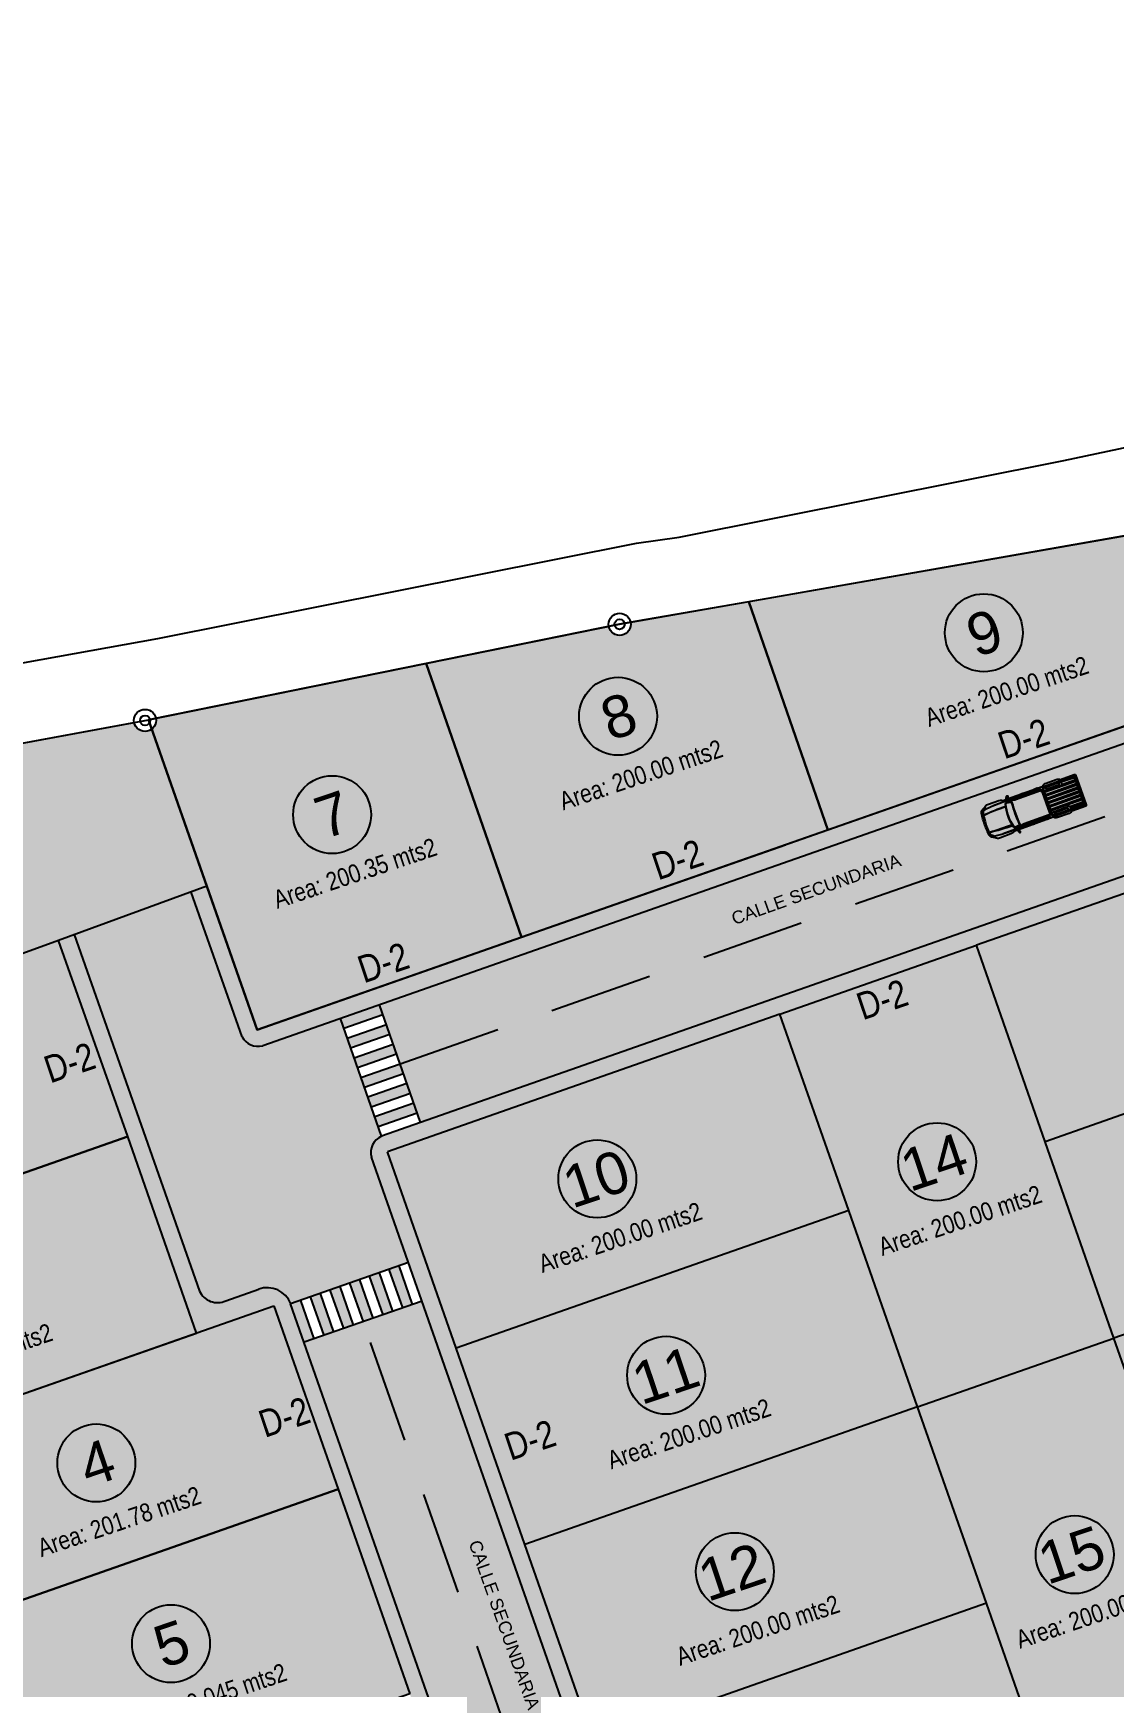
# Model space of a CAD drawing. Header units: millimetres. Extents: x 603733 to 1211550, y 1310999 to 2622648.
# Drawn here: x 605815.8 to 605867.8, y 1311115.5 to 1311195 of the extents above; entities that cross this region are included whole.
import ezdxf

# ---------------------------------------------------------------- set-up
doc = ezdxf.new("R2010")
doc.units = ezdxf.units.MM
for name, color, linetype in [('BOULEVARD', 3, 'Continuous'), ('CERCO', 6, 'Continuous'), ('CIRCULO', 1, 'Continuous'), ('CVL_CUADCON_LIN', 8, 'Continuous'), ('ROTULOS LOTES', 1, 'Continuous'), ('texto', 7, 'Continuous')]:
    doc.layers.add(name, color=color, linetype=linetype)
doc.styles.add('PUNTOS PI', font='arial.ttf', dxfattribs={"height": 2.75})
doc.styles.add('ROTULOS', font='arial.ttf', dxfattribs={"height": 3})
doc.styles.add('TSN - Arial Narrow', font='ARIALN.TTF')

# ---------------------------------------------------------------- blocks, each defined once
blk = doc.blocks.new('A$C07152BA5')
for color, points in [(253, [(0.217, 1.973, -0.259639), (0.37, 2.126, 0.220286), (0.406, 2.168, -0.113371), (0.438, 2.227, 0.263392), (0.159, 2.045, 0.017024), (0.045, 1.505, 0.017024), (0, 0.956, 0.263392), (0.216, 0.701, -0.113371), (0.201, 0.767, 0.220286), (0.179, 0.818, -0.259639), (0.076, 1.008, -0.033073), (0.114, 1.495, -0.033073)]), (20, [(1.217, 0.869, -0.106131), (1.35, 1.78, 0.026443), (0.202, 1.918, 0.029246), (0.114, 1.495, 0.029244), (0.077, 1.065, 0.026443)]), (22, [(1.529, 0.694), (1.568, 0.664), (1.613, 0.64), (1.676, 0.645), (1.854, 1.864), (1.753, 1.903), (1.72, 1.885), (1.695, 1.865), (1.699, 1.858), (1.705, 1.822), (1.603, 1.278), (1.545, 0.727), (1.532, 0.697)]), (20, [(1.911, 1.851, -0.040568), (1.854, 1.864, 0.000001), (1.854, 1.864), (1.753, 1.903, -0.080462), (1.686, 1.874, -0.29919), (1.705, 1.822, 0.04011), (1.545, 0.727, -0.173827), (1.532, 0.697, 0.124776), (1.613, 0.64), (1.676, 0.645, -0.040567), (1.734, 0.641), (2.999, 0.457), (3.007, 0.433, -0.420767), (3.084, 0.464, -0.187968), (3.068, 0.535), (3.219, 1.572, -0.159998), (3.247, 1.628, -0.442685), (3.182, 1.675), (3.175, 1.666)]), (251, [(3.092, 0.531, 0.149276), (3.099, 0.488), (3.143, 0.413), (3.326, 1.667), (3.262, 1.608, 0.149276), (3.244, 1.568)]), (251, [(4.154, 0.112, 0.127017), (4.055, 0.102), (4.752, 0, 0.414214), (4.803, 0.038), (5.024, 1.552, 0.414214), (4.986, 1.603), (4.289, 1.705, 0.127017), (4.381, 1.666), (4.982, 1.578, -0.414214), (4.999, 1.556), (4.778, 0.042, -0.414214), (4.756, 0.025)])]:
    blk.add_hatch(color=color).paths.add_polyline_path(points)
h = blk.add_hatch(color=22)
h.paths.add_polyline_path([(0.077, 1.065, 0.00383), (0.076, 1.008, 0.241694), (0.166, 0.826, -0.127826), (0.191, 0.804, 0.022423), (0.628, 0.698), (1.244, 0.603, -0.363273), (1.255, 0.612), (1.613, 0.64, -0.124776), (1.532, 0.697, -0.207089), (1.495, 0.681), (1.281, 0.681, -0.375928), (1.232, 0.724, -0.012783), (1.22, 0.835, -0.028209)])
h.paths.add_polyline_path([(1.362, 1.812, -0.012783), (1.406, 1.915, -0.375928), (1.466, 1.942), (1.691, 1.875, 0.074378), (1.753, 1.903), (1.46, 2.016, -0.363273), (1.451, 2.028), (0.834, 2.112, 0.022423), (0.385, 2.136, -0.127826), (0.355, 2.121, 0.241694), (0.217, 1.973, 0.00383), (0.202, 1.918, -0.028209)])
h.paths.add_polyline_path([(3.121, 0.263), (3.132, 0.338, 0.169951), (3.12, 0.403), (3.084, 0.464, 0.420767), (3.007, 0.433), (3.025, 0.377), (2.946, 0.326), (2.931, 0.346), (2.923, 0.292)])
h.paths.add_polyline_path([(3.306, 1.683, 0.169951), (3.337, 1.742), (3.348, 1.817), (3.15, 1.846), (3.142, 1.791), (3.18, 1.786), (3.224, 1.735), (3.182, 1.675, 0.442685), (3.247, 1.628, -0.027154), (3.255, 1.635)])
h = blk.add_hatch(color=253)
h.paths.add_polyline_path([(0.191, 0.804, -0.147805), (0.201, 0.767, 0.203856), (0.246, 0.658, 0.166882), (0.422, 0.574), (0.953, 0.512, 0.115947), (1.089, 0.527), (1.106, 0.533, -0.123109), (1.202, 0.543), (1.327, 0.525), (1.35, 0.577), (0.692, 0.686, -0.025666)])
h.paths.add_polyline_path([(2.7, 0.325, -0.414214), (2.687, 0.342), (2.689, 0.354, -0.414214), (2.706, 0.367), (2.874, 0.342, -0.414214), (2.887, 0.325), (2.885, 0.313, -0.414214), (2.868, 0.3), (2.923, 0.292), (2.931, 0.346), (2.236, 0.448), (2.228, 0.393)])
h.paths.add_polyline_path([(1.392, 0.571), (1.369, 0.519, -0.011949), (1.371, 0.519), (2.004, 0.426, -0.414214), (1.992, 0.443), (1.993, 0.455, -0.414214), (2.01, 0.468), (2.179, 0.444, -0.414214), (2.191, 0.427), (2.19, 0.414, -0.414214), (2.173, 0.402), (2.228, 0.393), (2.236, 0.448)])
h.paths.add_polyline_path([(3.142, 1.791), (3.15, 1.846), (3.095, 1.854, -0.414214), (3.107, 1.837), (3.105, 1.824, -0.414214), (3.088, 1.812), (2.92, 1.836, -0.414214), (2.907, 1.853), (2.909, 1.866, -0.414214), (2.926, 1.878), (2.455, 1.947), (2.447, 1.893)])
h.paths.add_polyline_path([(1.597, 2.072, -0.011949), (1.596, 2.072), (1.603, 2.016), (2.447, 1.893), (2.455, 1.947), (2.399, 1.955, -0.414214), (2.412, 1.938), (2.41, 1.926, -0.414214), (2.393, 1.913), (2.225, 1.938, -0.414214), (2.212, 1.955), (2.214, 1.967, -0.414214), (2.231, 1.98)])
h.paths.add_polyline_path([(0.672, 2.29, 0.166882), (0.48, 2.259, 0.203856), (0.406, 2.168, -0.147805), (0.385, 2.136, -0.025666), (0.899, 2.106), (1.561, 2.022), (1.554, 2.079), (1.429, 2.097, -0.123109), (1.339, 2.134), (1.325, 2.144, 0.115947), (1.199, 2.198)])
h = blk.add_hatch(color=253)
h.paths.add_polyline_path([(3.893, 0.065, 0.138552), (4.001, 0.079), (4.046, 0.098, -0.138552), (4.154, 0.112), (4.756, 0.025, 0.414214), (4.778, 0.042), (4.793, 0.141), (4.764, 0.145), (4.754, 0.074, -0.414214), (4.731, 0.058), (3.125, 0.292), (3.121, 0.263), (3.187, 0.203, 0.150927), (3.293, 0.152)])
h.paths.add_polyline_path([(4.764, 0.145), (4.793, 0.141), (4.985, 1.457), (4.956, 1.461)])
h.paths.add_polyline_path([(4.966, 1.531), (4.956, 1.461), (4.985, 1.457), (4.999, 1.556, 0.414214), (4.982, 1.578), (4.381, 1.666, -0.138552), (4.282, 1.71), (4.244, 1.742, 0.138552), (4.144, 1.786), (3.544, 1.874, 0.150927), (3.428, 1.856), (3.348, 1.817), (3.344, 1.788), (4.95, 1.554, -0.414214)])
h = blk.add_hatch(color=254)
h.paths.add_polyline_path([(3.206, 0.498, 0.414214), (3.149, 0.456), (3.133, 0.341), (3.251, 0.324), (3.259, 0.379, -0.414214), (3.316, 0.422), (3.909, 0.335, -0.414214), (3.951, 0.279), (3.943, 0.223), (4.062, 0.206), (4.079, 0.321, 0.414214), (4.037, 0.377)])
h.paths.add_polyline_path([(3.489, 1.609, -0.414214), (3.447, 1.666), (3.455, 1.721), (3.336, 1.739), (3.32, 1.624, 0.414214), (3.362, 1.567), (4.192, 1.446, 0.414214), (4.249, 1.488), (4.266, 1.603), (4.147, 1.62), (4.139, 1.565, -0.414214), (4.082, 1.523)])
h.paths.add_polyline_path([(3.344, 1.788), (3.337, 1.742), (3.336, 1.739), (4.893, 1.512, -0.414214), (4.91, 1.489), (4.907, 1.468), (4.956, 1.461), (4.966, 1.531, 0.414214), (4.95, 1.554)])
h.paths.add_polyline_path([(4.907, 1.468), (4.715, 0.152), (4.764, 0.145), (4.956, 1.461)])
h.paths.add_polyline_path([(4.715, 0.152), (4.712, 0.131, -0.414214), (4.689, 0.114), (3.133, 0.341), (3.132, 0.338), (3.125, 0.292), (4.731, 0.058, 0.414214), (4.754, 0.074), (4.764, 0.145)])
h = blk.add_hatch()
h.set_pattern_fill('ANSI32', scale=0.5, angle=126.70071, style=0)
h.set_pattern_definition([(171.7007, (-15.16963, -3.5199), (-0.0270645, -0.1855364), []), (171.7007, (-15.22245, -3.44904), (-0.0270645, -0.1855364), [])])
edge = h.paths.add_edge_path()
edge.add_line((4.893, 1.512), (4.266, 1.603))
edge.add_line((4.266, 1.603), (4.249, 1.488))
edge.add_arc((4.2, 1.495), 0.05, -98.29929, -8.29929, ccw=False)
edge.add_line((4.192, 1.446), (3.362, 1.567))
edge.add_arc((3.369, 1.617), 0.05, 171.70071, 261.70071, ccw=False)
edge.add_line((3.32, 1.624), (3.149, 0.456))
edge.add_line((3.149, 0.456), (3.159, 0.479))
edge.add_line((3.159, 0.479), (3.178, 0.494))
edge.add_line((3.178, 0.494), (3.206, 0.498))
edge.add_line((3.206, 0.498), (4.037, 0.377))
edge.add_arc((4.029, 0.328), 0.05, -8.29929, 81.70071, ccw=False)
edge.add_line((4.079, 0.321), (4.062, 0.206))
edge.add_line((4.062, 0.206), (4.689, 0.114))
edge.add_arc((4.692, 0.134), 0.02, 261.70071, 351.70071)
edge.add_line((4.712, 0.131), (4.91, 1.489))
edge.add_arc((4.89, 1.492), 0.02, -8.29929, 81.70071)
h = blk.add_hatch(color=255)
h.paths.add_polyline_path([(3.943, 0.223), (3.951, 0.279, 0.414214), (3.909, 0.335), (3.316, 0.422, 0.414214), (3.259, 0.379), (3.251, 0.324)])
h.paths.add_polyline_path([(4.082, 1.523, 0.414214), (4.139, 1.565), (4.147, 1.62), (3.455, 1.721), (3.447, 1.666, 0.414214), (3.489, 1.609)])
at = {"color": 7}
for p, q in [((2.4, 1.869, 32.675), (2.392, 1.812, 32.675)), ((2.514, 1.852, 32.675), (2.502, 1.771, 32.675)), ((3.337, 1.742, 32.675), (3.132, 0.338, 32.675)), ((4.985, 1.457, 32.675), (4.907, 1.468, 32.675)), ((2.198, 0.484, 32.675), (2.207, 0.541, 32.675)), ((2.312, 0.467, 32.675), (2.324, 0.549, 32.675)), ((4.793, 0.141, 32.675), (4.715, 0.152, 32.675))]:
    blk.add_line(p, q, dxfattribs=at)
at = {"color": 7, "elevation": 32.675}
for points in [[(1.327, 0.525), (1.202, 0.543, 0.123109), (1.106, 0.533), (1.089, 0.527, -0.115947), (0.953, 0.512), (0.422, 0.574, -0.166882), (0.246, 0.658), (0.193, 0.711, -0.24416), (0, 0.956, -0.017024), (0.045, 1.505, -0.017024), (0.159, 2.045, -0.24416), (0.414, 2.224), (0.48, 2.259, -0.166882), (0.672, 2.29), (1.199, 2.198, -0.115947), (1.325, 2.144), (1.339, 2.134, 0.123109), (1.429, 2.097), (1.554, 2.079)], [(0.48, 2.259, 0.203856), (0.406, 2.168, -0.220286), (0.37, 2.126, 0.259639), (0.217, 1.973, 0.033073), (0.114, 1.495, 0.033073)], [(1.35, 1.78, 0.026443), (0.202, 1.918, -0.028209), (1.362, 1.812)], [(0.371, 2.136, -0.026365), (0.899, 2.106), (1.561, 2.022)], [(3.175, 1.666), (1.911, 1.851, -0.040557), (1.854, 1.864), (1.46, 2.016, -0.363273), (1.451, 2.028)], [(3.177, 1.672), (1.912, 1.857, -0.040663), (1.856, 1.87), (1.461, 2.022, -0.337216), (1.458, 2.027)], [(2.392, 1.812), (1.915, 1.882, -0.040319), (1.864, 1.894), (1.542, 2.015)], [(3.348, 1.817), (3.337, 1.742, -0.169951), (3.306, 1.683), (3.255, 1.635, 0.187968), (3.219, 1.572), (3.068, 0.535, 0.187968), (3.084, 0.464), (3.12, 0.403, -0.169951), (3.132, 0.338), (3.121, 0.263)], [(3.326, 1.668, -0.007467), (3.323, 1.665), (3.271, 1.616, 0.190767), (3.244, 1.568), (3.092, 0.531, 0.190767), (3.105, 0.477), (3.141, 0.416, -0.007467), (3.143, 0.412)], [(3.348, 1.817), (3.428, 1.856, -0.150927), (3.544, 1.874), (4.144, 1.786, -0.138552), (4.244, 1.742), (4.282, 1.71, 0.138552), (4.381, 1.666), (4.982, 1.578, -0.414214), (4.999, 1.556), (4.778, 0.042, -0.414214), (4.756, 0.025), (4.154, 0.112, 0.138552), (4.046, 0.098), (4.001, 0.079, -0.138552), (3.893, 0.065), (3.293, 0.152, -0.150927), (3.187, 0.203), (3.121, 0.263)], [(3.125, 0.292), (4.731, 0.058, 0.414214), (4.754, 0.074), (4.966, 1.531, 0.414214), (4.95, 1.554), (3.344, 1.788)], [(3.336, 1.739), (4.893, 1.512, -0.414214), (4.91, 1.489), (4.712, 0.131, -0.414214), (4.689, 0.114), (3.133, 0.341)], [(3.336, 1.739), (3.32, 1.624, 0.414214), (3.362, 1.567), (4.192, 1.446, 0.414214), (4.249, 1.488), (4.266, 1.603)], [(3.455, 1.721), (3.447, 1.666, 0.414214), (3.489, 1.609), (4.082, 1.523, 0.414214), (4.139, 1.565), (4.147, 1.62)], [(4.289, 1.705), (4.986, 1.603, -0.414214), (5.024, 1.552), (4.803, 0.038, -0.414214), (4.752, 0), (4.055, 0.102)], [(0.246, 0.658, -0.203856), (0.201, 0.767, 0.220286), (0.179, 0.818, -0.259639), (0.076, 1.008, -0.033073), (0.114, 1.495, -0.033073)], [(1.217, 0.869, -0.026443), (0.077, 1.065, 0.028209), (1.22, 0.835, 0.028209)], [(0.177, 0.808, 0.026365), (0.692, 0.686), (1.35, 0.577)], [(2.999, 0.457), (1.734, 0.641, 0.040557), (1.676, 0.645), (1.255, 0.612, 0.363273), (1.244, 0.603)], [(2.998, 0.45), (1.733, 0.635, 0.040663), (1.676, 0.639), (1.255, 0.606, 0.344567), (1.25, 0.602)], [(2.207, 0.541), (1.73, 0.61, 0.040319), (1.677, 0.614), (1.334, 0.589)], [(3.133, 0.341), (3.149, 0.456, -0.414214), (3.206, 0.498), (4.037, 0.377, -0.414214), (4.079, 0.321), (4.062, 0.206)], [(3.251, 0.324), (3.259, 0.379, -0.414214), (3.316, 0.422), (3.909, 0.335, -0.414214), (3.951, 0.279), (3.943, 0.223)]]:
    blk.add_lwpolyline(points, format="xyb", dxfattribs=at)
for points in [[(1.562, 2.012), (0.834, 2.112)], [(1.597, 2.072), (3.348, 1.817)], [(1.603, 2.016), (3.18, 1.786), (3.224, 1.735), (3.175, 1.666), (3.192, 1.733), (3.158, 1.759), (2.425, 1.865), (1.6, 2.005)], [(2.455, 1.947), (2.447, 1.893), (2.425, 1.865), (2.413, 1.784)], [(2.539, 1.849), (2.531, 1.792), (3.075, 1.713), (3.083, 1.769)], [(3.15, 1.846), (3.142, 1.791), (3.108, 1.766), (3.096, 1.684)], [(1.354, 0.586), (0.628, 0.698)], [(3.121, 0.263), (1.371, 0.519)], [(1.392, 0.571), (2.969, 0.341), (3.025, 0.377), (2.999, 0.457), (2.996, 0.388), (2.956, 0.373), (2.223, 0.48), (1.392, 0.582)], [(2.228, 0.393), (2.236, 0.448), (2.223, 0.48), (2.235, 0.562)], [(2.337, 0.464), (2.345, 0.52), (2.889, 0.441), (2.881, 0.384)], [(2.923, 0.292), (2.931, 0.346), (2.906, 0.381), (2.918, 0.462)]]:
    blk.add_lwpolyline(points, dxfattribs=at)
for points in [[(1.705, 1.822, 0.04011), (1.545, 0.727, -0.39514), (1.495, 0.681), (1.281, 0.681, -0.375928), (1.232, 0.724, -0.140002), (1.406, 1.915, -0.375928), (1.466, 1.942), (1.67, 1.881, -0.39514)], [(1.476, 0.701), (1.299, 0.701, -0.378284), (1.249, 0.744, -0.135799), (1.417, 1.89, -0.378284), (1.477, 1.918), (1.647, 1.867, -0.394364), (1.681, 1.808, 0.038765), (1.526, 0.747, -0.394364)], [(1.561, 2.015), (1.552, 2.091, -0.158527), (1.563, 2.14), (1.614, 2.205, -0.176975), (1.632, 2.216), (1.661, 2.212, -0.362641), (1.674, 2.198), (1.615, 2.086, -0.23121), (1.596, 2.072), (1.603, 2.014, -0.49293), (1.591, 2.003), (1.57, 2.006, -0.338625)], [(2.214, 1.967), (2.212, 1.955, 0.414214), (2.225, 1.938), (2.393, 1.913, 0.414214), (2.41, 1.926), (2.412, 1.938, 0.414214), (2.399, 1.955), (2.231, 1.98, 0.414214)], [(2.218, 1.956), (2.218, 1.954, 0.414214), (2.226, 1.944), (2.394, 1.919, 0.414214), (2.404, 1.927), (2.405, 1.929, 0.414214), (2.397, 1.939), (2.229, 1.964, 0.414214)], [(2.909, 1.866), (2.907, 1.853, 0.414214), (2.92, 1.836), (3.088, 1.812, 0.414214), (3.105, 1.824), (3.107, 1.837, 0.414214), (3.095, 1.854), (2.926, 1.878, 0.414214)], [(2.914, 1.855), (2.913, 1.852, 0.414214), (2.921, 1.842), (3.089, 1.818, 0.414214), (3.099, 1.825), (3.1, 1.828, 0.414214), (3.092, 1.838), (2.924, 1.862, 0.414214)], [(1.353, 0.584), (1.322, 0.513, 0.158527), (1.319, 0.464), (1.348, 0.387, 0.176975), (1.363, 0.37), (1.392, 0.366, 0.362641), (1.408, 0.376), (1.384, 0.501, 0.23121), (1.369, 0.519), (1.392, 0.573, 0.49293), (1.385, 0.587), (1.363, 0.59, 0.338625)], [(1.992, 0.443), (1.993, 0.455, -0.414214), (2.01, 0.468), (2.179, 0.444, -0.414214), (2.191, 0.427), (2.19, 0.414, -0.414214), (2.173, 0.402), (2.004, 0.426, -0.414214)], [(1.999, 0.452), (1.999, 0.455, -0.414214), (2.01, 0.462), (2.178, 0.438, -0.414214), (2.185, 0.427), (2.185, 0.425, -0.414214), (2.175, 0.417), (2.007, 0.442, -0.414214)], [(2.687, 0.342), (2.689, 0.354, -0.414214), (2.706, 0.367), (2.874, 0.342, -0.414214), (2.887, 0.325), (2.885, 0.313, -0.414214), (2.868, 0.3), (2.7, 0.325, -0.414214)], [(2.694, 0.351), (2.695, 0.353, -0.414214), (2.705, 0.361), (2.873, 0.336, -0.414214), (2.881, 0.326), (2.88, 0.324, -0.414214), (2.87, 0.316), (2.702, 0.34, -0.414214)]]:
    blk.add_lwpolyline(points, format="xyb", close=True, dxfattribs=at)
for centre, radius, start, end in [((1.629, 2.096, 32.675), 0.23, 284.14394, 302.54491), ((3.236, 1.681, 32.675), 0.0546, 186.05794, 281.57104), ((1.684, 0.83, 32.675), 0.202, 221.16142, 249.61104), ((3.061, 0.411, 32.675), 0.0583, 66.52293, 157.80185)]:
    blk.add_arc(centre, radius, start, end)

msp = doc.modelspace()

# ---------------------------------------------------------------- hatches: boundary and pattern name
at = {"true_color": 0xafd9aa}
h = msp.add_hatch(color=9, dxfattribs=at)
h.dxf.hatch_style = 1
h.paths.add_polyline_path([(605873.025, 1311163.309), (605870.317, 1311171.144), (605850.247, 1311167.632), (605854.045, 1311156.665)])
at = {"true_color": 0x636466}
h = msp.add_hatch(color=251, dxfattribs=at)
h.dxf.hatch_style = 1
h.paths.add_polyline_path([(605883.145, 1311166.017, -0.410936), (605884.661, 1311165.341), (605892.277, 1311143.611), (605893.033, 1311143.876), (605889.693, 1311153.408), (605886.383, 1311162.685), (605884.729, 1311167.405), (605873.025, 1311163.309), (605854.045, 1311156.665), (605854.045, 1311156.665), (605839.333, 1311151.515), (605826.621, 1311147.066), (605824.205, 1311153.959), (605823.454, 1311153.685), (605825.893, 1311146.727, 0.351788), (605826.884, 1311146.3)])
at = {"true_color": 0xafd9aa}
h = msp.add_hatch(color=9, dxfattribs=at)
h.dxf.hatch_style = 1
h.paths.add_polyline_path([(605854.045, 1311156.665), (605850.247, 1311167.632), (605844.565, 1311166.637, -0.986868), (605843.521, 1311166.44), (605834.744, 1311164.664), (605839.333, 1311151.515)])
h = msp.add_hatch(color=9, dxfattribs=at)
h.dxf.hatch_style = 1
h.paths.add_polyline_path([(605834.744, 1311164.664), (605821.751, 1311162.034, -0.049965), (605821.761, 1311161.929, -0.229979), (605821.559, 1311161.511), (605826.621, 1311147.066), (605839.333, 1311151.515)])
h = msp.add_hatch(color=9, dxfattribs=at)
h.dxf.hatch_style = 1
h.paths.add_polyline_path([(605824.205, 1311153.959), (605821.558, 1311161.511, -0.564156), (605820.707, 1311161.832), (605803.478, 1311158.648, -0.963428), (605803.004, 1311158.542), (605793.534, 1311156.05, -0.064401), (605793.542, 1311155.989, -0.784551), (605793.084, 1311155.876), (605789.887, 1311154.21, -0.12073), (605789.915, 1311154.098, -0.301071), (605789.767, 1311153.874), (605792.843, 1311146.618, -0.537195), (605793.582, 1311146.129, -0.254101), (605793.34, 1311145.683), (605794.892, 1311143.29), (605817.063, 1311151.359)])
at = {"true_color": 0xebebeb}
h = msp.add_hatch(color=7, dxfattribs=at)
h.dxf.hatch_style = 1
h.paths.add_polyline_path([(605832.497, 1311148.267), (605834.478, 1311142.614), (605873.389, 1311156.247), (605871.407, 1311161.903)])
h.paths.add_polyline_path([(605849.461, 1311151.881), (605857.834, 1311154.852), (605857.516, 1311155.748), (605849.143, 1311152.777)], flags=24)
at = {"true_color": 0x636466}
h = msp.add_hatch(color=251, dxfattribs=at)
h.dxf.hatch_style = 1
h.paths.add_polyline_path([(605851.751, 1311147.818), (605861.189, 1311151.126), (605880.063, 1311157.741), (605880.813, 1311158.004, 0.432464), (605879.809, 1311158.496), (605832.598, 1311141.955, 0.381285), (605832.121, 1311140.94), (605832.877, 1311141.203)])
at = {"true_color": 0xafd9aa}
h = msp.add_hatch(color=9, dxfattribs=at)
h.dxf.hatch_style = 1
h.paths.add_polyline_path([(605883.37, 1311148.303), (605880.063, 1311157.741), (605861.189, 1311151.126), (605864.496, 1311141.688)])
at = {"true_color": 0xebebeb}
h = msp.add_hatch(color=7, dxfattribs=at)
h.dxf.hatch_style = 1
h.paths.add_polyline_path([(605830.617, 1311147.608), (605826.884, 1311146.3, -0.351788), (605825.893, 1311146.727), (605823.454, 1311153.685), (605817.819, 1311151.634), (605823.846, 1311134.506, 0.4159), (605825.108, 1311134.046), (605826.693, 1311134.601, -0.407444), (605828.229, 1311133.898), (605833.894, 1311135.883), (605832.121, 1311140.94, -0.381285), (605832.598, 1311141.955)])
at = {"true_color": 0x636466}
h = msp.add_hatch(color=251, dxfattribs=at)
h.dxf.hatch_style = 1
h.paths.add_polyline_path([(605827.42, 1311133.797), (605830.505, 1311124.991), (605833.95, 1311115.163), (605837.968, 1311103.698), (605838.934, 1311100.941), (605825.397, 1311096.196), (605825.954, 1311095.322), (605839.077, 1311099.921, 0.411644), (605839.662, 1311101.276), (605828.228, 1311133.902, 0.406373), (605826.693, 1311134.601), (605825.108, 1311134.046, -0.4159), (605823.846, 1311134.506), (605817.819, 1311151.634), (605817.063, 1311151.359), (605820.395, 1311141.931), (605823.702, 1311132.493)])
at = {"true_color": 0xafd9aa}
h = msp.add_hatch(color=9, dxfattribs=at)
h.dxf.hatch_style = 1
h.paths.add_polyline_path([(605820.395, 1311141.931), (605817.063, 1311151.359), (605794.892, 1311143.29), (605800.335, 1311134.9)])
h = msp.add_hatch(color=9, dxfattribs=at)
h.dxf.hatch_style = 1
h.paths.add_polyline_path([(605864.496, 1311141.688), (605861.189, 1311151.126), (605851.751, 1311147.818), (605855.059, 1311138.381), (605858.366, 1311128.944), (605867.803, 1311132.251)])
h = msp.add_hatch(color=9, dxfattribs=at)
h.dxf.hatch_style = 1
h.paths.add_polyline_path([(605864.496, 1311141.688), (605867.803, 1311132.251), (605886.678, 1311138.866), (605883.37, 1311148.303)])
at = {"true_color": 0x636466}
h = msp.add_hatch(color=251, dxfattribs=at)
h.dxf.hatch_style = 1
h.paths.add_polyline_path([(605832.662, 1311147.795), (605832.497, 1311148.267), (605830.617, 1311147.608), (605830.782, 1311147.136)])
at = {"true_color": 0xafd9aa}
h = msp.add_hatch(color=9, dxfattribs=at)
h.dxf.hatch_style = 1
h.paths.add_polyline_path([(605832.877, 1311141.203), (605836.184, 1311131.766), (605855.059, 1311138.381), (605851.751, 1311147.818)])
at = {"true_color": 0x636466}
h = msp.add_hatch(color=251, dxfattribs=at)
h.dxf.hatch_style = 1
h.paths.add_polyline_path([(605832.828, 1311147.323), (605830.948, 1311146.664), (605831.113, 1311146.192), (605832.993, 1311146.851)])
h = msp.add_hatch(color=251, dxfattribs=at)
h.dxf.hatch_style = 1
h.paths.add_polyline_path([(605833.158, 1311146.379), (605831.278, 1311145.721), (605831.444, 1311145.249), (605833.324, 1311145.908)])
h = msp.add_hatch(color=251, dxfattribs=at)
h.dxf.hatch_style = 1
h.paths.add_polyline_path([(605833.489, 1311145.436), (605831.609, 1311144.777), (605831.773, 1311144.309), (605833.653, 1311144.968)])
h = msp.add_hatch(color=251, dxfattribs=at)
h.dxf.hatch_style = 1
h.paths.add_polyline_path([(605833.984, 1311144.025), (605833.818, 1311144.497), (605831.938, 1311143.838), (605832.104, 1311143.366)])
h = msp.add_hatch(color=251, dxfattribs=at)
h.dxf.hatch_style = 1
h.paths.add_polyline_path([(605834.149, 1311143.553), (605832.269, 1311142.894), (605832.434, 1311142.422), (605834.314, 1311143.081)])
at = {"true_color": 0xafd9aa}
h = msp.add_hatch(color=9, dxfattribs=at)
h.dxf.hatch_style = 1
h.paths.add_polyline_path([(605800.335, 1311134.9), (605805.936, 1311126.266), (605823.702, 1311132.493), (605820.395, 1311141.931)])
at = {"true_color": 0x636466}
h = msp.add_hatch(color=251, dxfattribs=at)
h.dxf.hatch_style = 1
h.paths.add_polyline_path([(605836.184, 1311131.766), (605832.877, 1311141.203), (605832.121, 1311140.94), (605845.352, 1311103.19), (605846.107, 1311103.454), (605842.799, 1311112.892), (605839.492, 1311122.329)])
at = {"true_color": 0xafd9aa}
h = msp.add_hatch(color=9, dxfattribs=at)
h.dxf.hatch_style = 1
h.paths.add_polyline_path([(605886.678, 1311138.866), (605867.803, 1311132.251), (605871.111, 1311122.814), (605889.985, 1311129.429)])
h = msp.add_hatch(color=9, dxfattribs=at)
h.dxf.hatch_style = 1
h.paths.add_polyline_path([(605836.184, 1311131.766), (605839.492, 1311122.329), (605858.366, 1311128.944), (605855.059, 1311138.381)])
at = {"true_color": 0x636466}
h = msp.add_hatch(color=251, dxfattribs=at)
h.dxf.hatch_style = 1
h.paths.add_polyline_path([(605828.701, 1311134.063), (605828.229, 1311133.898), (605828.878, 1311132.047), (605829.349, 1311132.212)])
h.paths.add_polyline_path([(605829.643, 1311134.393), (605829.172, 1311134.228), (605829.821, 1311132.377), (605830.292, 1311132.542)])
h.paths.add_polyline_path([(605830.586, 1311134.724), (605830.115, 1311134.558), (605830.763, 1311132.708), (605831.235, 1311132.873)])
h.paths.add_polyline_path([(605831.532, 1311135.055), (605831.059, 1311134.889), (605831.708, 1311133.039), (605832.181, 1311133.204)])
h.paths.add_polyline_path([(605832.478, 1311135.387), (605832.005, 1311135.221), (605832.654, 1311133.37), (605833.127, 1311133.536)])
h.paths.add_polyline_path([(605833.425, 1311135.718), (605832.951, 1311135.553), (605833.6, 1311133.702), (605834.073, 1311133.867)])
at = {"true_color": 0xebebeb}
h = msp.add_hatch(color=7, dxfattribs=at)
h.dxf.hatch_style = 1
h.paths.add_polyline_path([(605839.038, 1311103.056), (605844.703, 1311105.041), (605834.543, 1311134.032), (605828.878, 1311132.047)])
h.paths.add_polyline_path([(605836.559, 1311122.498), (605839.547, 1311114.13), (605840.442, 1311114.45), (605837.455, 1311122.818)], flags=24)
at = {"true_color": 0xafd9aa}
h = msp.add_hatch(color=9, dxfattribs=at)
h.dxf.hatch_style = 1
h.paths.add_polyline_path([(605827.42, 1311133.797), (605823.702, 1311132.493), (605823.702, 1311132.493), (605805.936, 1311126.266), (605807.069, 1311124.519, -0.594768), (605807.889, 1311124.074, -0.253574), (605807.648, 1311123.628), (605811.175, 1311118.215), (605830.505, 1311124.991)])
h = msp.add_hatch(color=9, dxfattribs=at)
h.dxf.hatch_style = 1
h.paths.add_polyline_path([(605867.803, 1311132.251), (605858.366, 1311128.944), (605861.674, 1311119.507), (605864.981, 1311110.069), (605874.418, 1311113.377), (605871.111, 1311122.814)])
h = msp.add_hatch(color=9, dxfattribs=at)
h.dxf.hatch_style = 1
h.paths.add_polyline_path([(605839.492, 1311122.329), (605842.799, 1311112.892), (605861.674, 1311119.507), (605858.366, 1311128.944)])
h = msp.add_hatch(color=9, dxfattribs=at)
h.dxf.hatch_style = 1
h.paths.add_polyline_path([(605833.95, 1311115.163), (605830.505, 1311124.991), (605811.175, 1311118.215), (605814.262, 1311113.477, -0.595438), (605815.083, 1311113.032, -0.254092), (605814.841, 1311112.586), (605817.016, 1311109.233)])
h = msp.add_hatch(color=9, dxfattribs=at)
h.dxf.hatch_style = 1
h.paths.add_polyline_path([(605842.799, 1311112.892), (605846.107, 1311103.454), (605864.981, 1311110.069), (605861.674, 1311119.507)])

# ---------------------------------------------------------------- linework, layer by layer
at = {"color": 2}
for p, q in [((605854.045, 1311156.665), (605850.247, 1311167.632)), ((605844.042, 1311166.546), (605834.744, 1311164.664)), ((605834.744, 1311164.664), (605839.333, 1311151.515)), ((605873.308, 1311163.408), (605826.621, 1311147.066)), ((605826.621, 1311147.066), (605821.4, 1311161.963)), ((605839.333, 1311151.515), (605852.011, 1311155.953))]:
    msp.add_line(p, q, dxfattribs=at)
for p, q in [((605883.196, 1311166.035), (605826.884, 1311146.3)), ((605879.809, 1311158.496), (605832.598, 1311141.955)), ((605880.063, 1311157.741), (605861.189, 1311151.126)), ((605862.674, 1311155.665), (605867.365, 1311157.309)), ((605855.378, 1311153.108), (605860.069, 1311154.752)), ((605825.893, 1311146.727), (605823.454, 1311153.683)), ((605817.818, 1311151.636), (605823.846, 1311134.506)), ((605848.082, 1311150.55), (605852.773, 1311152.195)), ((605851.751, 1311147.818), (605861.189, 1311151.126)), ((605864.496, 1311141.688), (605861.189, 1311151.126)), ((605840.785, 1311147.993), (605845.476, 1311149.637)), ((605883.37, 1311148.303), (605864.496, 1311141.688)), ((605832.598, 1311141.955), (605830.617, 1311147.608)), ((605830.782, 1311147.136), (605832.662, 1311147.795)), ((605834.478, 1311142.614), (605832.497, 1311148.266)), ((605851.751, 1311147.818), (605832.877, 1311141.203)), ((605855.059, 1311138.381), (605851.751, 1311147.818)), ((605830.948, 1311146.664), (605832.828, 1311147.323)), ((605831.113, 1311146.192), (605832.993, 1311146.851)), ((605833.489, 1311145.436), (605838.18, 1311147.08)), ((605831.278, 1311145.721), (605833.158, 1311146.379)), ((605831.444, 1311145.249), (605833.324, 1311145.908)), ((605831.609, 1311144.777), (605833.489, 1311145.436)), ((605831.773, 1311144.309), (605833.653, 1311144.968)), ((605831.938, 1311143.838), (605833.818, 1311144.497)), ((605832.104, 1311143.366), (605833.984, 1311144.025)), ((605832.269, 1311142.894), (605834.149, 1311143.553)), ((605832.434, 1311142.422), (605834.314, 1311143.081)), ((605836.184, 1311131.766), (605832.877, 1311141.203)), ((605867.803, 1311132.251), (605864.496, 1311141.688)), ((605845.357, 1311103.174), (605832.121, 1311140.94)), ((605886.678, 1311138.866), (605867.803, 1311132.251)), ((605855.059, 1311138.381), (605836.184, 1311131.766)), ((605858.366, 1311128.944), (605855.059, 1311138.381)), ((605833.894, 1311135.883), (605828.229, 1311133.898)), ((605833.425, 1311135.718), (605834.073, 1311133.867)), ((605831.059, 1311134.889), (605831.708, 1311133.039)), ((605831.532, 1311135.055), (605832.181, 1311133.204)), ((605832.005, 1311135.221), (605832.654, 1311133.37)), ((605832.478, 1311135.387), (605833.127, 1311133.536)), ((605832.951, 1311135.553), (605833.6, 1311133.702)), ((605825.108, 1311134.046), (605826.693, 1311134.601)), ((605828.701, 1311134.063), (605829.349, 1311132.212)), ((605834.543, 1311134.032), (605828.878, 1311132.047)), ((605829.172, 1311134.228), (605829.821, 1311132.377)), ((605829.643, 1311134.393), (605830.292, 1311132.542)), ((605830.115, 1311134.558), (605830.763, 1311132.708)), ((605830.586, 1311134.724), (605831.235, 1311132.873)), ((605839.687, 1311101.205), (605828.228, 1311133.902)), ((605832.057, 1311132.034), (605833.702, 1311127.343)), ((605839.492, 1311122.329), (605836.184, 1311131.766)), ((605858.366, 1311128.944), (605867.803, 1311132.251)), ((605871.111, 1311122.814), (605867.803, 1311132.251)), ((605858.366, 1311128.944), (605839.492, 1311122.329)), ((605861.674, 1311119.507), (605858.366, 1311128.944)), ((605834.614, 1311124.738), (605836.259, 1311120.047)), ((605842.799, 1311112.892), (605839.492, 1311122.329)), ((605861.674, 1311119.507), (605842.799, 1311112.892)), ((605864.981, 1311110.069), (605861.674, 1311119.507)), ((605837.172, 1311117.442), (605838.816, 1311112.751))]:
    msp.add_line(p, q)
at = {"color": 93}
msp.add_line((605826.621, 1311147.066), (605826.622, 1311147.064), dxfattribs=at)
msp.add_lwpolyline([(605843.056, 1311069.514), (605836.295, 1311079.092), (605821.151, 1311102.86), (605814.552, 1311113.032), (605807.358, 1311124.074), (605793.051, 1311146.129), (605789.672, 1311154.098), (605793.299, 1311155.989), (605803.239, 1311158.604), (605821.23, 1311161.929), (605844.042, 1311166.546), (605872.977, 1311171.61), (605903.703, 1311177.295), (605910.654, 1311153.306), (605922.847, 1311112.941), (605927.562, 1311097.738), (605892.902, 1311086.197), (605885.612, 1311083.837), (605869.701, 1311078.461)], close=True)
at = {"color": 4}
msp.add_lwpolyline([(605843.056, 1311069.514), (605836.295, 1311079.092), (605821.151, 1311102.86), (605814.552, 1311113.032), (605807.358, 1311124.074), (605793.051, 1311146.129), (605789.672, 1311154.098), (605793.299, 1311155.989), (605803.239, 1311158.604), (605821.23, 1311161.929), (605844.042, 1311166.546), (605872.977, 1311171.61), (605903.703, 1311177.295), (605910.654, 1311153.306), (605922.847, 1311112.941), (605927.562, 1311097.738), (605892.902, 1311086.197), (605885.612, 1311083.837), (605869.701, 1311078.461)], close=True, dxfattribs=at)
for points in [[(605870.317, 1311171.144), (605850.247, 1311167.632), (605854.045, 1311156.665), (605873.025, 1311163.309), (605870.317, 1311171.144)], [(605834.744, 1311164.664), (605839.333, 1311151.515), (605854.045, 1311156.665), (605850.247, 1311167.632), (605844.042, 1311166.546), (605834.744, 1311164.664)], [(605821.4, 1311161.963), (605824.205, 1311153.959), (605826.621, 1311147.066), (605839.333, 1311151.515), (605834.744, 1311164.664), (605821.4, 1311161.963)], [(605821.4, 1311161.963), (605824.205, 1311153.959), (605817.063, 1311151.359), (605794.892, 1311143.29), (605793.051, 1311146.129), (605789.672, 1311154.098), (605793.299, 1311155.989), (605803.239, 1311158.604), (605821.4, 1311161.963)], [(605827.42, 1311133.797), (605830.505, 1311124.991), (605811.175, 1311118.215), (605807.358, 1311124.074), (605805.936, 1311126.266), (605827.42, 1311133.797)], [(605833.95, 1311115.163), (605817.019, 1311109.229), (605814.552, 1311113.032), (605811.175, 1311118.215), (605830.505, 1311124.991), (605833.95, 1311115.163)]]:
    msp.add_lwpolyline(points)
at = {"color": 1}
for centre in [(605861.55, 1311166.138), (605843.967, 1311162.128), (605830.221, 1311157.4), (605859.304, 1311140.721), (605842.968, 1311139.902), (605846.275, 1311130.465), (605818.885, 1311126.251), (605865.919, 1311121.846), (605849.583, 1311121.028), (605822.477, 1311117.567)]:
    msp.add_circle(centre, 1.872, dxfattribs=at)
for centre, radius, start, end in [((605826.654, 1311147.131), 0.862, 207.94465, 285.46963), ((605832.928, 1311141.18), 0.842, 113.08693, 196.57134), ((605824.706, 1311134.903), 0.947, 204.80155, 295.13128), ((605827.101, 1311133.463), 1.209, 21.06344, 109.73597)]:
    msp.add_arc(centre, radius, start, end)
at = {"layer": 'CERCO'}
msp.add_lwpolyline([(605760.077, 1311194.955), (605782.884, 1311157.795), (605792.592, 1311160.113), (605802.42, 1311162.369), (605821.838, 1311165.859), (605844.846, 1311170.451), (605846.9, 1311170.741), (605865.4, 1311174.419), (605873.543, 1311176.153), (605887.985, 1311179.322), (605903.34, 1311183.042)], dxfattribs=at)
at = {"layer": 'CIRCULO'}
for centre, radius in [((605844.042, 1311166.546), 0.532), ((605844.042, 1311166.546), 0.243), ((605821.23, 1311161.929), 0.532), ((605821.23, 1311161.929), 0.243)]:
    msp.add_circle(centre, radius, dxfattribs=at)
at = {"layer": 'CVL_CUADCON_LIN', "color": 18, "ltscale": 0.5, "true_color": 0x000000, "flags": 128}
for points in [[(605820.395, 1311141.931), (605817.063, 1311151.359), (605794.892, 1311143.29), (605800.335, 1311134.9), (605820.395, 1311141.931)], [(605823.702, 1311132.493), (605820.395, 1311141.931), (605800.335, 1311134.9), (605805.936, 1311126.266), (605823.702, 1311132.493)]]:
    msp.add_lwpolyline(points, dxfattribs=at)

# ---------------------------------------------------------------- block references
at = {"layer": 'BOULEVARD', "rotation": 28.04121494886569}
msp.add_blockref('A$C07152BA5', (605862.252, 1311155.575, -32.675), dxfattribs=at)

# ---------------------------------------------------------------- texts
at = {"color": 0, "linetype": 'Continuous', "lineweight": 25, "ltscale": 0.1, "attachment_point": 1, "rotation": 18.57546, "style": 'TSN - Arial Narrow'}
for s, insert, char_height, width in [('\\pi-2.62211,l4.37019,t4.37019;Area: 200.00 mts2', (605856.975, 1311161.88), 0.87404, 14.13316), ('D-2', (605862.108, 1311161.294), 1.3111, 21.19973), ('\\pi-2.62211,l4.37019,t4.37019;Area: 200.00 mts2', (605839.393, 1311157.87), 0.87404, 14.13316), ('\\pi-2.62211,l4.37019,t4.37019;Area: 200.35 mts2', (605825.647, 1311153.142), 0.87404, 14.13316), ('D-2', (605845.471, 1311155.479), 1.3111, 21.19973), ('D-2', (605831.326, 1311150.531), 1.3111, 21.19973), ('D-2', (605855.308, 1311148.756), 1.3111, 21.19973), ('D-2', (605816.248, 1311145.724), 1.3111, 21.19973), ('\\pi-2.62211,l4.37019,t4.37019;Area: 200.00 mts2', (605854.73, 1311136.463), 0.87404, 14.13316), ('\\pi-2.62211,l4.37019,t4.37019;Area: 200.00 mts2', (605838.394, 1311135.645), 0.87404, 14.13316), ('\\pi-2.62211,l4.37019,t4.37019;Area: 200.42 mts2', (605807.174, 1311129.82), 0.87404, 14.13316), ('D-2', (605826.568, 1311128.694), 1.3111, 21.19973), ('\\pi-2.62211,l4.37019,t4.37019;Area: 200.00 mts2', (605841.701, 1311126.207), 0.87404, 14.13316), ('D-2', (605838.381, 1311127.593), 1.3111, 21.19973), ('\\pi-2.62211,l4.37019,t4.37019;Area: 201.78 mts2', (605814.311, 1311121.993), 0.87404, 14.13316), ('\\pi-2.62211,l4.37019,t4.37019;Area: 200.00 mts2', (605861.345, 1311117.589), 0.87404, 14.13316), ('\\pi-2.62211,l4.37019,t4.37019;Area: 200.00 mts2', (605845.009, 1311116.77), 0.87404, 14.13316), ('\\pi-2.62211,l4.37019,t4.37019;Area: 200.045 mts2', (605817.903, 1311113.31), 0.87404, 14.13316)]:
    msp.add_mtext(s, dxfattribs=dict(at, insert=insert, char_height=char_height, width=width))
at = {"layer": 'ROTULOS LOTES', "color": 18, "true_color": 0x000000, "style": 'ROTULOS'}
for s, height, p in [('9', 2.014, (605861.159, 1311164.941)), ('8', 2.014, (605843.576, 1311160.93)), ('7', 2.014, (605829.831, 1311156.203)), ('14', 2.0142, (605857.988, 1311139.259)), ('10', 2.0142, (605841.756, 1311138.46)), ('11', 2.0142, (605845.085, 1311129.019)), ('4', 2.014, (605818.494, 1311125.054)), ('15', 2.0142, (605864.603, 1311120.384)), ('12', 2.0142, (605848.267, 1311119.565)), ('5', 2.014, (605822.086, 1311116.37))]:
    msp.add_text(s, height=height, rotation=18.57546, dxfattribs=at).set_placement(p)
at = {"layer": 'texto', "color": 0, "style": 'PUNTOS PI'}
for rotation, p in [(19.53638, (605849.554, 1311152.093)), (289.64624, (605836.772, 1311122.406))]:
    msp.add_text('CALLE SECUNDARIA', height=0.61305, rotation=rotation, dxfattribs=at).set_placement(p)

doc.saveas('drawing.dxf')
